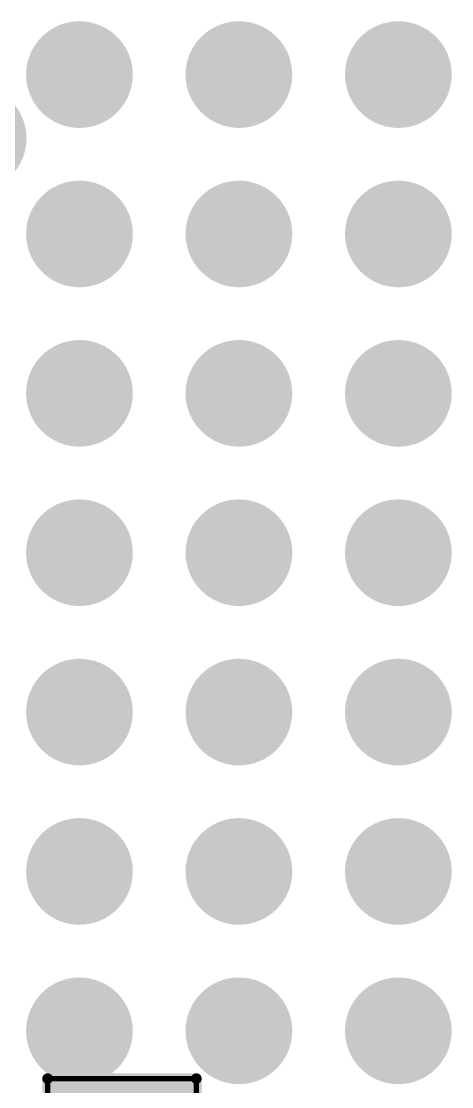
# Model space of a CAD drawing. Header units: millimetres. Extents: x 29 to 180, y 30 to 200.
# Drawn here: x 90.95 to 95, y 140.47 to 150.5 of the extents above; entities that cross this region are included whole.
import ezdxf

# ---------------------------------------------------------------- set-up
doc = ezdxf.new("R2010")
doc.units = ezdxf.units.MM
for name, color, linetype in [('BottomLayer', 5, 'Continuous'), ('BottomOverlay', 54, 'Continuous'), ('BottomPaste', 16, 'Continuous'), ('BottomSolder', 6, 'Continuous'), ('Mechanical13', 56, 'Continuous'), ('Mechanical15', 56, 'Continuous'), ('MultiLayer', 9, 'Continuous'), ('TopLayer', 1, 'Continuous'), ('TopSolder', 216, 'Continuous'), ('ViaHoleLayer', 16, 'Continuous')]:
    doc.layers.add(name, color=color, linetype=linetype)

# ---------------------------------------------------------------- blocks, each defined once
blk = doc.blocks.new('SMD_C_0603_B_208')
at = {"layer": 'BottomLayer'}
for points in [[(-1.3, 0.55), (-1.3, -0.55), (-0.3, 0.55), (-0.3, -0.55)], [(0.3, 0.55), (0.3, -0.55), (1.3, 0.55), (1.3, -0.55)]]:
    blk.add_solid(points, dxfattribs=at)
at = {"layer": 'BottomOverlay', "const_width": 0.1}
for points in [[(-1.45, 0.7), (-1.45, -0.7)], [(-1.45, 0.7), (1.45, 0.7)], [(1.45, 0.7), (1.45, -0.7)], [(-0.15, 0.4), (0.15, 0.4)], [(-0.15, -0.4), (0.15, -0.4)], [(-1.45, -0.7), (1.45, -0.7)]]:
    blk.add_lwpolyline(points, dxfattribs=at)
at = {"layer": 'BottomOverlay', "const_width": 0.05}
for points in [[(-1.475, 0.7, 1), (-1.425, 0.7, 1)], [(-1.475, 0.7, 1), (-1.425, 0.7, 1)], [(1.425, 0.7, 1), (1.475, 0.7, 1)], [(1.425, 0.7, 1), (1.475, 0.7, 1)], [(-0.175, 0.4, 1), (-0.125, 0.4, 1)], [(0.125, 0.4, 1), (0.175, 0.4, 1)], [(-0.175, -0.4, 1), (-0.125, -0.4, 1)], [(0.125, -0.4, 1), (0.175, -0.4, 1)], [(-1.475, -0.7, 1), (-1.425, -0.7, 1)], [(-1.475, -0.7, 1), (-1.425, -0.7, 1)], [(1.425, -0.7, 1), (1.475, -0.7, 1)], [(1.425, -0.7, 1), (1.475, -0.7, 1)]]:
    blk.add_lwpolyline(points, format="xyb", close=True, dxfattribs=at)
at = {"layer": 'BottomPaste'}
for points in [[(-1.3, 0.55), (-1.3, -0.55), (-0.3, 0.55), (-0.3, -0.55)], [(0.3, 0.55), (0.3, -0.55), (1.3, 0.55), (1.3, -0.55)]]:
    blk.add_solid(points, dxfattribs=at)
at = {"layer": 'BottomSolder'}
for points in [[(-1.402, 0.652), (-1.402, -0.652), (-0.198, 0.652), (-0.198, -0.652)], [(0.198, 0.652), (0.198, -0.652), (1.402, 0.652), (1.402, -0.652)]]:
    blk.add_solid(points, dxfattribs=at)
at = {"layer": 'Mechanical13', "const_width": 0.1}
for points in [[(-0.9, 0.45), (-0.9, -0.45)], [(-0.9, 0.45), (0.9, 0.45)], [(0.9, 0.45), (0.9, -0.45)], [(-0.9, -0.45), (0.9, -0.45)]]:
    blk.add_lwpolyline(points, dxfattribs=at)
at = {"layer": 'Mechanical13', "const_width": 0.05}
for points in [[(-0.925, 0.45, 1), (-0.875, 0.45, 1)], [(-0.925, 0.45, 1), (-0.875, 0.45, 1)], [(0.875, 0.45, 1), (0.925, 0.45, 1)], [(0.875, 0.45, 1), (0.925, 0.45, 1)], [(-0.925, -0.45, 1), (-0.875, -0.45, 1)], [(-0.925, -0.45, 1), (-0.875, -0.45, 1)], [(0.875, -0.45, 1), (0.925, -0.45, 1)], [(0.875, -0.45, 1), (0.925, -0.45, 1)]]:
    blk.add_lwpolyline(points, format="xyb", close=True, dxfattribs=at)
at = {"layer": 'Mechanical15', "const_width": 0.05}
for points in [[(-1.475, 0.7), (-1.475, -0.7)], [(-1.475, 0.7), (1.45, 0.7)], [(1.45, 0.7), (1.45, -0.7)], [(-1.475, -0.7), (1.45, -0.7)]]:
    blk.add_lwpolyline(points, dxfattribs=at)
at = {"layer": 'Mechanical15', "const_width": 0.025}
for points in [[(-1.488, 0.7, 1), (-1.463, 0.7, 1)], [(-1.488, 0.7, 1), (-1.463, 0.7, 1)], [(1.438, 0.7, 1), (1.462, 0.7, 1)], [(1.438, 0.7, 1), (1.462, 0.7, 1)], [(-1.488, -0.7, 1), (-1.463, -0.7, 1)], [(-1.488, -0.7, 1), (-1.463, -0.7, 1)], [(1.438, -0.7, 1), (1.462, -0.7, 1)], [(1.438, -0.7, 1), (1.462, -0.7, 1)]]:
    blk.add_lwpolyline(points, format="xyb", close=True, dxfattribs=at)

msp = doc.modelspace()

# ---------------------------------------------------------------- linework, layer by layer
at = {"layer": 'BottomLayer', "const_width": 0.4}
for points in [[(91.3, 150, 1), (91.7, 150, 1)], [(92.8, 150, 1), (93.2, 150, 1)], [(94.3, 150, 1), (94.7, 150, 1)], [(91.3, 148.5, 1), (91.7, 148.5, 1)], [(92.8, 148.5, 1), (93.2, 148.5, 1)], [(94.3, 148.5, 1), (94.7, 148.5, 1)], [(91.3, 147, 1), (91.7, 147, 1)], [(92.8, 147, 1), (93.2, 147, 1)], [(94.3, 147, 1), (94.7, 147, 1)], [(91.3, 145.5, 1), (91.7, 145.5, 1)], [(92.8, 145.5, 1), (93.2, 145.5, 1)], [(94.3, 145.5, 1), (94.7, 145.5, 1)], [(91.3, 144, 1), (91.7, 144, 1)], [(92.8, 144, 1), (93.2, 144, 1)], [(94.3, 144, 1), (94.7, 144, 1)], [(91.3, 142.5, 1), (91.7, 142.5, 1)], [(92.8, 142.5, 1), (93.2, 142.5, 1)], [(94.3, 142.5, 1), (94.7, 142.5, 1)], [(91.3, 141, 1), (91.7, 141, 1)], [(92.8, 141, 1), (93.2, 141, 1)], [(94.3, 141, 1), (94.7, 141, 1)]]:
    msp.add_lwpolyline(points, format="xyb", close=True, dxfattribs=at)
at = {"layer": 'BottomSolder', "const_width": 0.502}
for points in [[(91.249, 150, 1), (91.751, 150, 1)], [(92.749, 150, 1), (93.251, 150, 1)], [(94.249, 150, 1), (94.751, 150, 1)], [(90.249, 149.4, 1), (90.751, 149.4, 1)], [(91.249, 148.5, 1), (91.751, 148.5, 1)], [(92.749, 148.5, 1), (93.251, 148.5, 1)], [(94.249, 148.5, 1), (94.751, 148.5, 1)], [(91.249, 147, 1), (91.751, 147, 1)], [(92.749, 147, 1), (93.251, 147, 1)], [(94.249, 147, 1), (94.751, 147, 1)], [(91.249, 145.5, 1), (91.751, 145.5, 1)], [(92.749, 145.5, 1), (93.251, 145.5, 1)], [(94.249, 145.5, 1), (94.751, 145.5, 1)], [(91.249, 144, 1), (91.751, 144, 1)], [(92.749, 144, 1), (93.251, 144, 1)], [(94.249, 144, 1), (94.751, 144, 1)], [(91.249, 142.5, 1), (91.751, 142.5, 1)], [(92.749, 142.5, 1), (93.251, 142.5, 1)], [(94.249, 142.5, 1), (94.751, 142.5, 1)], [(91.249, 141, 1), (91.751, 141, 1)], [(92.749, 141, 1), (93.251, 141, 1)], [(94.249, 141, 1), (94.751, 141, 1)]]:
    msp.add_lwpolyline(points, format="xyb", close=True, dxfattribs=at)
at = {"layer": 'MultiLayer', "const_width": 0.4}
for points in [[(91.3, 150, 1), (91.7, 150, 1)], [(92.8, 150, 1), (93.2, 150, 1)], [(94.3, 150, 1), (94.7, 150, 1)], [(91.3, 148.5, 1), (91.7, 148.5, 1)], [(92.8, 148.5, 1), (93.2, 148.5, 1)], [(94.3, 148.5, 1), (94.7, 148.5, 1)], [(91.3, 147, 1), (91.7, 147, 1)], [(92.8, 147, 1), (93.2, 147, 1)], [(94.3, 147, 1), (94.7, 147, 1)], [(91.3, 145.5, 1), (91.7, 145.5, 1)], [(92.8, 145.5, 1), (93.2, 145.5, 1)], [(94.3, 145.5, 1), (94.7, 145.5, 1)], [(91.3, 144, 1), (91.7, 144, 1)], [(92.8, 144, 1), (93.2, 144, 1)], [(94.3, 144, 1), (94.7, 144, 1)], [(91.3, 142.5, 1), (91.7, 142.5, 1)], [(92.8, 142.5, 1), (93.2, 142.5, 1)], [(94.3, 142.5, 1), (94.7, 142.5, 1)], [(91.3, 141, 1), (91.7, 141, 1)], [(92.8, 141, 1), (93.2, 141, 1)], [(94.3, 141, 1), (94.7, 141, 1)]]:
    msp.add_lwpolyline(points, format="xyb", close=True, dxfattribs=at)
at = {"layer": 'TopLayer', "const_width": 0.4}
for points in [[(91.3, 150, 1), (91.7, 150, 1)], [(92.8, 150, 1), (93.2, 150, 1)], [(94.3, 150, 1), (94.7, 150, 1)], [(91.3, 148.5, 1), (91.7, 148.5, 1)], [(92.8, 148.5, 1), (93.2, 148.5, 1)], [(94.3, 148.5, 1), (94.7, 148.5, 1)], [(91.3, 147, 1), (91.7, 147, 1)], [(92.8, 147, 1), (93.2, 147, 1)], [(94.3, 147, 1), (94.7, 147, 1)], [(91.3, 145.5, 1), (91.7, 145.5, 1)], [(92.8, 145.5, 1), (93.2, 145.5, 1)], [(94.3, 145.5, 1), (94.7, 145.5, 1)], [(91.3, 144, 1), (91.7, 144, 1)], [(92.8, 144, 1), (93.2, 144, 1)], [(94.3, 144, 1), (94.7, 144, 1)], [(91.3, 142.5, 1), (91.7, 142.5, 1)], [(92.8, 142.5, 1), (93.2, 142.5, 1)], [(94.3, 142.5, 1), (94.7, 142.5, 1)], [(91.3, 141, 1), (91.7, 141, 1)], [(92.8, 141, 1), (93.2, 141, 1)], [(94.3, 141, 1), (94.7, 141, 1)]]:
    msp.add_lwpolyline(points, format="xyb", close=True, dxfattribs=at)
at = {"layer": 'TopSolder', "const_width": 0.502}
for points in [[(91.249, 150, 1), (91.751, 150, 1)], [(92.749, 150, 1), (93.251, 150, 1)], [(94.249, 150, 1), (94.751, 150, 1)], [(90.249, 149.4, 1), (90.751, 149.4, 1)], [(91.249, 148.5, 1), (91.751, 148.5, 1)], [(92.749, 148.5, 1), (93.251, 148.5, 1)], [(94.249, 148.5, 1), (94.751, 148.5, 1)], [(91.249, 147, 1), (91.751, 147, 1)], [(92.749, 147, 1), (93.251, 147, 1)], [(94.249, 147, 1), (94.751, 147, 1)], [(91.249, 145.5, 1), (91.751, 145.5, 1)], [(92.749, 145.5, 1), (93.251, 145.5, 1)], [(94.249, 145.5, 1), (94.751, 145.5, 1)], [(91.249, 144, 1), (91.751, 144, 1)], [(92.749, 144, 1), (93.251, 144, 1)], [(94.249, 144, 1), (94.751, 144, 1)], [(91.249, 142.5, 1), (91.751, 142.5, 1)], [(92.749, 142.5, 1), (93.251, 142.5, 1)], [(94.249, 142.5, 1), (94.751, 142.5, 1)], [(91.249, 141, 1), (91.751, 141, 1)], [(92.749, 141, 1), (93.251, 141, 1)], [(94.249, 141, 1), (94.751, 141, 1)]]:
    msp.add_lwpolyline(points, format="xyb", close=True, dxfattribs=at)
at = {"layer": 'ViaHoleLayer', "const_width": 0.25}
for points in [[(91.375, 150, 1), (91.625, 150, 1)], [(92.875, 150, 1), (93.125, 150, 1)], [(94.375, 150, 1), (94.625, 150, 1)], [(91.375, 148.5, 1), (91.625, 148.5, 1)], [(92.875, 148.5, 1), (93.125, 148.5, 1)], [(94.375, 148.5, 1), (94.625, 148.5, 1)], [(91.375, 147, 1), (91.625, 147, 1)], [(92.875, 147, 1), (93.125, 147, 1)], [(94.375, 147, 1), (94.625, 147, 1)], [(91.375, 145.5, 1), (91.625, 145.5, 1)], [(92.875, 145.5, 1), (93.125, 145.5, 1)], [(94.375, 145.5, 1), (94.625, 145.5, 1)], [(91.375, 144, 1), (91.625, 144, 1)], [(92.875, 144, 1), (93.125, 144, 1)], [(94.375, 144, 1), (94.625, 144, 1)], [(91.375, 142.5, 1), (91.625, 142.5, 1)], [(92.875, 142.5, 1), (93.125, 142.5, 1)], [(94.375, 142.5, 1), (94.625, 142.5, 1)], [(91.375, 141, 1), (91.625, 141, 1)], [(92.875, 141, 1), (93.125, 141, 1)], [(94.375, 141, 1), (94.625, 141, 1)]]:
    msp.add_lwpolyline(points, format="xyb", close=True, dxfattribs=at)

# ---------------------------------------------------------------- block references
at = {"rotation": 90}
msp.add_blockref('SMD_C_0603_B_208', (91.9, 139.1), dxfattribs=at)

doc.saveas('drawing.dxf')
